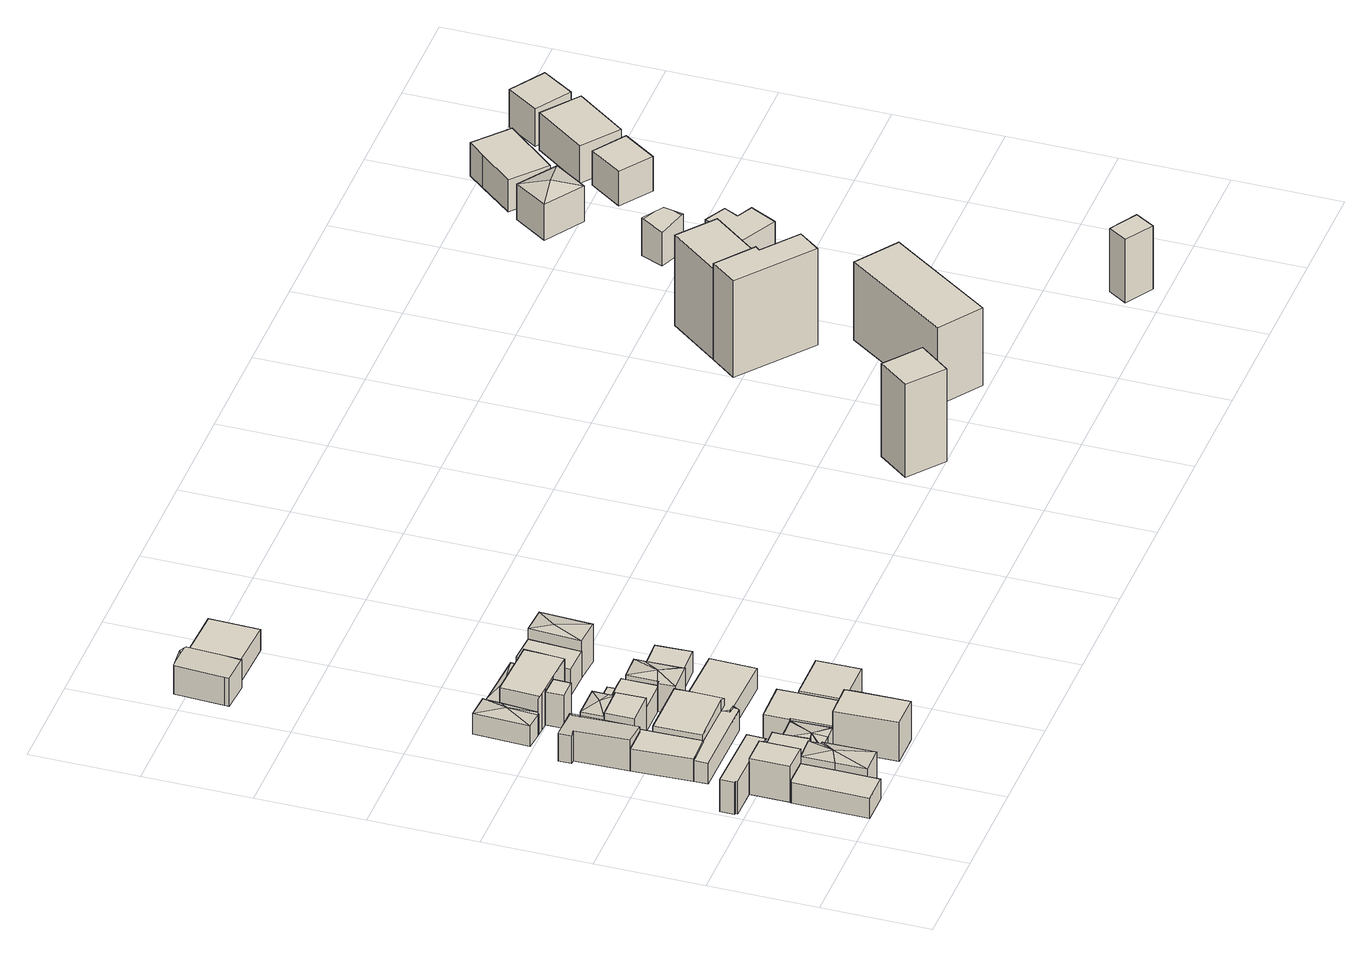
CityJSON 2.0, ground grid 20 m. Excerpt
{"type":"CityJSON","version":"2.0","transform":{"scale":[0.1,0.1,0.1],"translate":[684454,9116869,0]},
"CityObjects":{
"building1":{"type":"Building","attributes":{"Building Type":"Residential","Roof Shape":"gable","Roof Material":"Concrete Glazed Tile","Roof Material Code":"1","Roof Direction":"west","Building Height":4.21,"Roof Slope":27.5,"Footprint Area":81.83,"Solar PV Capacity Low":10.25,"Solar PV Capacity High":13.46,"Solar Annual Energy Low":14773,"Solar Annual Energy High":19470,"Suitable PV Area":61.16},"geometry":[{"type":"MultiSurface","lod":"2.2","boundaries":[[[0,1,2,3,4,5,6,7]],[[7,6,8,9]],[[6,5,10,8]],[[5,4,11,10]],[[4,3,12,11]],[[3,2,13,12]],[[2,1,14,13]],[[1,0,15,14]],[[0,7,9,15]],[[9,8,10,11,12,13,14,15]]]}]},
"building2":{"type":"Building","attributes":{"Building Type":"Residential","Roof Shape":"shed","Roof Material":"Concrete Glazed Tile","Roof Material Code":"1","Roof Direction":"west","Building Height":6.63,"Roof Slope":11.1,"Footprint Area":42.59,"Solar PV Capacity Low":5.33,"Solar PV Capacity High":7,"Solar Annual Energy Low":7690,"Solar Annual Energy High":10134,"Suitable PV Area":31.84},"geometry":[{"type":"MultiSurface","lod":"2.2","boundaries":[[[16,17,18,19,20,21,22,23,24]],[[24,23,25,26]],[[23,22,27,25]],[[22,21,28,27]],[[21,20,29,28]],[[20,19,30,29]],[[19,18,31,30]],[[18,17,32,31]],[[17,16,33,32]],[[16,24,26,33]],[[26,25,27,28,29,30,31,32,33]]]}]},
"building3":{"type":"Building","attributes":{"Building Type":"Residential","Roof Shape":"shed","Roof Material":"Concrete Glazed Tile","Roof Material Code":"1","Roof Direction":"west","Building Height":7.31,"Roof Slope":14.1,"Footprint Area":40.49,"Solar PV Capacity Low":5.07,"Solar PV Capacity High":6.66,"Solar Annual Energy Low":7311,"Solar Annual Energy High":9635,"Suitable PV Area":30.27},"geometry":[{"type":"MultiSurface","lod":"2.2","boundaries":[[[20,3,2,22,21]],[[21,22,34,35]],[[22,2,36,34]],[[2,3,37,36]],[[3,20,38,37]],[[20,21,35,38]],[[35,34,36,37,38]]]}]},
"building4":{"type":"Building","attributes":{"Building Type":"Residential","Roof Shape":"hip","Roof Material":"Concrete Glazed Tile","Roof Material Code":"1","Roof Direction":"west","Building Height":5.75,"Roof Slope":25,"Footprint Area":59.83,"Solar PV Capacity Low":7.49,"Solar PV Capacity High":9.84,"Solar Annual Energy Low":10802,"Solar Annual Energy High":14237,"Suitable PV Area":44.72},"geometry":[{"type":"MultiSurface","lod":"2.2","boundaries":[[[1,0,39,40,41,42,2]],[[2,42,43,44]],[[42,41,45,43]],[[41,40,46,45]],[[40,39,47,46]],[[39,0,48,47]],[[0,1,49,48]],[[1,2,44,49]],[[44,43,50]],[[43,45,50]],[[45,46,50]],[[46,47,50]],[[47,48,50]],[[48,49,50]],[[49,44,50]]]}]},
"building5":{"type":"Building","attributes":{"Building Type":"Residential","Roof Shape":"shed","Roof Material":"Concrete Glazed Tile","Roof Material Code":"1","Roof Direction":"west","Building Height":5.25,"Roof Slope":10.2,"Footprint Area":38.62,"Solar PV Capacity Low":4.83,"Solar PV Capacity High":6.35,"Solar Annual Energy Low":6972,"Solar Annual Energy High":9188,"Suitable PV Area":28.87},"geometry":[{"type":"MultiSurface","lod":"2.2","boundaries":[[[23,22,2,42,51,52,53]],[[53,52,54,55]],[[52,51,56,54]],[[51,42,57,56]],[[42,2,58,57]],[[2,22,59,58]],[[22,23,60,59]],[[23,53,55,60]],[[55,54,56,57,58,59,60]]]}]},
"building6":{"type":"Building","attributes":{"Building Type":"Residential","Roof Shape":"flat","Roof Material":"Concrete Glazed Tile","Roof Material Code":"1","Roof Direction":"west","Building Height":4.59,"Roof Slope":8.8,"Footprint Area":62.89,"Solar PV Capacity Low":7.87,"Solar PV Capacity High":10.34,"Solar Annual Energy Low":11354,"Solar Annual Energy High":14964,"Suitable PV Area":47.01},"geometry":[{"type":"MultiSurface","lod":"2.2","boundaries":[[[61,62,63,64,65,66,67,68,69,70]],[[70,69,71,72]],[[69,68,73,71]],[[68,67,74,73]],[[67,66,75,74]],[[66,65,76,75]],[[65,64,77,76]],[[64,63,78,77]],[[63,62,79,78]],[[62,61,80,79]],[[61,70,72,80]],[[72,71,73,74,75,76,77,78,79,80]]]}]},
"building7":{"type":"Building","attributes":{"Building Type":"Residential","Roof Shape":"gable","Roof Material":"Concrete Glazed Tile","Roof Material Code":"1","Roof Direction":"west","Building Height":5.71,"Roof Slope":33.6,"Footprint Area":65.64,"Solar PV Capacity Low":8.22,"Solar PV Capacity High":10.79,"Solar Annual Energy Low":11851,"Solar Annual Energy High":15619,"Suitable PV Area":49.07},"geometry":[{"type":"MultiSurface","lod":"2.2","boundaries":[[[81,82,83,64,63,62,84,85,86,87]],[[87,86,88,89]],[[86,85,90,88]],[[85,84,91,90]],[[84,62,92,91]],[[62,63,93,92]],[[63,64,94,93]],[[64,83,95,94]],[[83,82,96,95]],[[82,81,97,96]],[[81,87,89,97]],[[89,88,90,91,92,93,94,95,96,97]]]}]},
"building8":{"type":"Building","attributes":{"Building Type":"Residential","Roof Shape":"gable","Roof Material":"Concrete Glazed Tile","Roof Material Code":"1","Roof Direction":"west","Building Height":4.21,"Roof Slope":28.8,"Footprint Area":42.49,"Solar PV Capacity Low":5.32,"Solar PV Capacity High":6.99,"Solar Annual Energy Low":7672,"Solar Annual Energy High":10111,"Suitable PV Area":31.76},"geometry":[{"type":"MultiSurface","lod":"2.2","boundaries":[[[98,99,100,101,69,68,67,65,102]],[[102,65,103,104]],[[65,67,105,103]],[[67,68,106,105]],[[68,69,107,106]],[[69,101,108,107]],[[101,100,109,108]],[[100,99,110,109]],[[99,98,111,110]],[[98,102,104,111]],[[104,103,105,106,107,108,109,110,111]]]}]},
"building9":{"type":"Building","attributes":{"Building Type":"Residential","Roof Shape":"hip","Roof Material":"Concrete Glazed Tile","Roof Material Code":"1","Roof Direction":"west","Building Height":4.5,"Roof Slope":25.4,"Footprint Area":40.97,"Solar PV Capacity Low":5.13,"Solar PV Capacity High":6.74,"Solar Annual Energy Low":7396,"Solar Annual Energy High":9747,"Suitable PV Area":30.62},"geometry":[{"type":"MultiSurface","lod":"2.2","boundaries":[[[112,52,51,42,41,40,113,114,115,116]],[[116,115,117,118]],[[115,114,119,117]],[[114,113,120,119]],[[113,40,121,120]],[[40,41,122,121]],[[41,42,123,122]],[[42,51,124,123]],[[51,52,125,124]],[[52,112,126,125]],[[112,116,118,126]],[[118,117,127]],[[117,119,127]],[[119,120,127]],[[120,121,127]],[[121,122,127]],[[122,123,127]],[[123,124,127]],[[124,125,127]],[[125,126,127]],[[126,118,127]]]}]},
"building10":{"type":"Building","attributes":{"Building Type":"Residential","Roof Shape":"gable","Roof Material":"Concrete Glazed Tile","Roof Material Code":"1","Roof Direction":"west","Building Height":7.88,"Roof Slope":27.1,"Footprint Area":76.73,"Solar PV Capacity Low":9.61,"Solar PV Capacity High":12.62,"Solar Annual Energy Low":13853,"Solar Annual Energy High":18257,"Suitable PV Area":57.35},"geometry":[{"type":"MultiSurface","lod":"2.2","boundaries":[[[114,128,129,130,131,132]],[[132,131,133,134]],[[131,130,135,133]],[[130,129,136,135]],[[129,128,137,136]],[[128,114,138,137]],[[114,132,134,138]],[[134,133,135,136,137,138]]]}]},
"building11":{"type":"Building","attributes":{"Building Type":"Residential","Roof Shape":"flat","Roof Material":"Concrete Glazed Tile","Roof Material Code":"1","Roof Direction":"west","Building Height":7.12,"Roof Slope":10.5,"Footprint Area":34.18,"Solar PV Capacity Low":4.28,"Solar PV Capacity High":5.62,"Solar Annual Energy Low":6171,"Solar Annual Energy High":8133,"Suitable PV Area":25.55},"geometry":[{"type":"MultiSurface","lod":"2.2","boundaries":[[[85,84,139,140]],[[140,139,141,142]],[[139,84,143,141]],[[84,85,144,143]],[[85,140,142,144]],[[142,141,143,144]]]}]},
"building12":{"type":"Building","attributes":{"Building Type":"Residential","Roof Shape":"gable","Roof Material":"Concrete Glazed Tile","Roof Material Code":"1","Roof Direction":"west","Building Height":5.67,"Roof Slope":33.3,"Footprint Area":99.89,"Solar PV Capacity Low":12.51,"Solar PV Capacity High":16.43,"Solar Annual Energy Low":18035,"Solar Annual Energy High":23768,"Suitable PV Area":74.67},"geometry":[{"type":"MultiSurface","lod":"2.2","boundaries":[[[70,69,101,145,146,147]],[[147,146,148,149]],[[146,145,150,148]],[[145,101,151,150]],[[101,69,152,151]],[[69,70,153,152]],[[70,147,149,153]],[[149,148,150,151,152,153]]]}]},
"building13":{"type":"Building","attributes":{"Building Type":"Residential","Roof Shape":"hip","Roof Material":"Concrete Glazed Tile","Roof Material Code":"1","Roof Direction":"west","Building Height":6.37,"Roof Slope":22,"Footprint Area":26.28,"Solar PV Capacity Low":3.29,"Solar PV Capacity High":4.32,"Solar Annual Energy Low":4745,"Solar Annual Energy High":6254,"Suitable PV Area":19.65},"geometry":[{"type":"MultiSurface","lod":"2.2","boundaries":[[[86,85,140,154,155]],[[155,154,156,157]],[[154,140,158,156]],[[140,85,159,158]],[[85,86,160,159]],[[86,155,157,160]],[[157,156,161]],[[156,158,161]],[[158,159,161]],[[159,160,161]],[[160,157,161]]]}]},
"building14":{"type":"Building","attributes":{"Building Type":"Residential","Roof Shape":"hip","Roof Material":"Concrete Glazed Tile","Roof Material Code":"1","Roof Direction":"west","Building Height":4.21,"Roof Slope":21.8,"Footprint Area":46.52,"Solar PV Capacity Low":5.82,"Solar PV Capacity High":7.65,"Solar Annual Energy Low":8398,"Solar Annual Energy High":11069,"Suitable PV Area":34.77},"geometry":[{"type":"MultiSurface","lod":"2.2","boundaries":[[[162,163,164,165,166,167,168]],[[168,167,169,170]],[[167,166,171,169]],[[166,165,172,171]],[[165,164,173,172]],[[164,163,174,173]],[[163,162,175,174]],[[162,168,170,175]],[[170,169,176]],[[169,171,176]],[[171,172,176]],[[172,173,176]],[[173,174,176]],[[174,175,176]],[[175,170,176]]]}]},
"building15":{"type":"Building","attributes":{"Building Type":"Residential","Roof Shape":"flat","Roof Material":"Clay Tile Shingle","Roof Material Code":"3","Roof Direction":"west","Building Height":4.9,"Roof Slope":9.6,"Footprint Area":90.13,"Solar PV Capacity Low":11.28,"Solar PV Capacity High":14.82,"Solar Annual Energy Low":16272,"Solar Annual Energy High":21445,"Suitable PV Area":67.37},"geometry":[{"type":"MultiSurface","lod":"2.2","boundaries":[[[177,112,116,115,178,179,180,181]],[[181,180,182,183]],[[180,179,184,182]],[[179,178,185,184]],[[178,115,186,185]],[[115,116,187,186]],[[116,112,188,187]],[[112,177,189,188]],[[177,181,183,189]],[[183,182,184,185,186,187,188,189]]]}]},
"building16":{"type":"Building","attributes":{"Building Type":"Residential","Roof Shape":"flat","Roof Material":"Concrete Glazed Tile","Roof Material Code":"1","Roof Direction":"west","Building Height":6.79,"Roof Slope":14.5,"Footprint Area":12.72,"Solar PV Capacity Low":1.59,"Solar PV Capacity High":2.09,"Solar Annual Energy Low":2297,"Solar Annual Energy High":3027,"Suitable PV Area":9.51},"geometry":[{"type":"MultiSurface","lod":"2.2","boundaries":[[[190,191,192,193]],[[193,192,194,195]],[[192,191,196,194]],[[191,190,197,196]],[[190,193,195,197]],[[195,194,196,197]]]}]},
"building17":{"type":"Building","attributes":{"Building Type":"Residential","Roof Shape":"flat","Roof Material":"Clay Tile Shingle","Roof Material Code":"3","Roof Direction":"west","Building Height":4.94,"Roof Slope":10.4,"Footprint Area":46.16,"Solar PV Capacity Low":5.78,"Solar PV Capacity High":7.59,"Solar Annual Energy Low":8334,"Solar Annual Energy High":10984,"Suitable PV Area":34.51},"geometry":[{"type":"MultiSurface","lod":"2.2","boundaries":[[[139,198,199,200,201,202,203,154,140]],[[140,154,204,205]],[[154,203,206,204]],[[203,202,207,206]],[[202,201,208,207]],[[201,200,209,208]],[[200,199,210,209]],[[199,198,211,210]],[[198,139,212,211]],[[139,140,205,212]],[[205,204,206,207,208,209,210,211,212]]]}]},
"building18":{"type":"Building","attributes":{"Building Type":"Residential","Roof Shape":"flat","Roof Material":"Concrete Glazed Tile","Roof Material Code":"1","Roof Direction":"west","Building Height":4.47,"Roof Slope":14.7,"Footprint Area":6.1,"Solar PV Capacity Low":0.76,"Solar PV Capacity High":1,"Solar Annual Energy Low":1102,"Solar Annual Energy High":1452,"Suitable PV Area":4.56},"geometry":[{"type":"MultiSurface","lod":"2.2","boundaries":[[[213,203,202,214]],[[214,202,215,216]],[[202,203,217,215]],[[203,213,218,217]],[[213,214,216,218]],[[216,215,217,218]]]}]},
"building19":{"type":"Building","attributes":{"Building Type":"Residential","Roof Shape":"gable","Roof Material":"Concrete Glazed Tile","Roof Material Code":"1","Roof Direction":"west","Building Height":7.28,"Roof Slope":28.7,"Footprint Area":85.59,"Solar PV Capacity Low":10.72,"Solar PV Capacity High":14.08,"Solar Annual Energy Low":15452,"Solar Annual Energy High":20365,"Suitable PV Area":63.98},"geometry":[{"type":"MultiSurface","lod":"2.2","boundaries":[[[219,166,165,164,220,191,190,221,222,223,224]],[[224,223,225,226]],[[223,222,227,225]],[[222,221,228,227]],[[221,190,229,228]],[[190,191,230,229]],[[191,220,231,230]],[[220,164,232,231]],[[164,165,233,232]],[[165,166,234,233]],[[166,219,235,234]],[[219,224,226,235]],[[226,225,227,228,229,230,231,232,233,234,235]]]}]},
"building20":{"type":"Building","attributes":{"Building Type":"Residential","Roof Shape":"flat","Roof Material":"Concrete Glazed Tile","Roof Material Code":"1","Roof Direction":"west","Building Height":4.35,"Roof Slope":12.1,"Footprint Area":104,"Solar PV Capacity Low":13.02,"Solar PV Capacity High":17.1,"Solar Annual Energy Low":18776,"Solar Annual Energy High":24745,"Suitable PV Area":77.74},"geometry":[{"type":"MultiSurface","lod":"2.2","boundaries":[[[146,145,101,100,99,236,237,238]],[[238,237,239,240]],[[237,236,241,239]],[[236,99,242,241]],[[99,100,243,242]],[[100,101,244,243]],[[101,145,245,244]],[[145,146,246,245]],[[146,238,240,246]],[[240,239,241,242,243,244,245,246]]]}]},
"building21":{"type":"Building","attributes":{"Building Type":"Residential","Roof Shape":"hip","Roof Material":"Concrete Glazed Tile","Roof Material Code":"1","Roof Direction":"west","Building Height":4.25,"Roof Slope":27.1,"Footprint Area":26.94,"Solar PV Capacity Low":3.37,"Solar PV Capacity High":4.43,"Solar Annual Energy Low":4865,"Solar Annual Energy High":6411,"Suitable PV Area":20.14},"geometry":[{"type":"MultiSurface","lod":"2.2","boundaries":[[[167,166,219,247]],[[247,219,248,249]],[[219,166,171,248]],[[166,167,169,171]],[[167,247,249,169]],[[249,248,250]],[[248,171,250]],[[171,169,250]],[[169,249,250]]]}]},
"building22":{"type":"Building","attributes":{"Building Type":"Residential","Roof Shape":"shed","Roof Material":"Concrete Glazed Tile","Roof Material Code":"1","Roof Direction":"west","Building Height":5.05,"Roof Slope":19,"Footprint Area":77.03,"Solar PV Capacity Low":9.64,"Solar PV Capacity High":12.67,"Solar Annual Energy Low":13907,"Solar Annual Energy High":18328,"Suitable PV Area":57.58},"geometry":[{"type":"MultiSurface","lod":"2.2","boundaries":[[[180,179,251,252]],[[252,251,253,254]],[[251,179,255,253]],[[179,180,256,255]],[[180,252,254,256]],[[254,253,255,256]]]}]},
"building23":{"type":"Building","attributes":{"Building Type":"Residential","Roof Shape":"hip","Roof Material":"Concrete Glazed Tile","Roof Material Code":"1","Roof Direction":"west","Building Height":5.77,"Roof Slope":27.6,"Footprint Area":45.61,"Solar PV Capacity Low":5.71,"Solar PV Capacity High":7.5,"Solar Annual Energy Low":8234,"Solar Annual Energy High":10852,"Suitable PV Area":34.09},"geometry":[{"type":"MultiSurface","lod":"2.2","boundaries":[[[200,199,198,257,258,259,260,261]],[[261,260,262,263]],[[260,259,264,262]],[[259,258,265,264]],[[258,257,266,265]],[[257,198,267,266]],[[198,199,268,267]],[[199,200,269,268]],[[200,261,263,269]],[[263,262,270]],[[262,264,270]],[[264,265,270]],[[265,266,270]],[[266,267,270]],[[267,268,270]],[[268,269,270]],[[269,263,270]]]}]},
"building24":{"type":"Building","attributes":{"Building Type":"Residential","Roof Shape":"gable","Roof Material":"Concrete Glazed Tile","Roof Material Code":"1","Roof Direction":"west","Building Height":5.77,"Roof Slope":26.1,"Footprint Area":57.66,"Solar PV Capacity Low":7.22,"Solar PV Capacity High":9.48,"Solar Annual Energy Low":10411,"Solar Annual Energy High":13720,"Suitable PV Area":43.1},"geometry":[{"type":"MultiSurface","lod":"2.2","boundaries":[[[271,272,273,274,275,276]],[[276,275,277,278]],[[275,274,279,277]],[[274,273,280,279]],[[273,272,281,280]],[[272,271,282,281]],[[271,276,278,282]],[[278,277,279,280,281,282]]]}]},
"building25":{"type":"Building","attributes":{"Building Type":"Residential","Roof Shape":"flat","Roof Material":"Concrete Glazed Tile","Roof Material Code":"1","Roof Direction":"west","Building Height":5.5,"Roof Slope":11.4,"Footprint Area":53.12,"Solar PV Capacity Low":6.65,"Solar PV Capacity High":8.74,"Solar Annual Energy Low":9591,"Solar Annual Energy High":12640,"Suitable PV Area":39.71},"geometry":[{"type":"MultiSurface","lod":"2.2","boundaries":[[[283,223,224,222,221,284,285,286]],[[286,285,287,288]],[[285,284,289,287]],[[284,221,290,289]],[[221,222,291,290]],[[222,224,292,291]],[[224,223,293,292]],[[223,283,294,293]],[[283,286,288,294]],[[288,287,289,290,291,292,293,294]]]}]},
"building26":{"type":"Building","attributes":{"Building Type":"Residential","Roof Shape":"shed","Roof Material":"Concrete Glazed Tile","Roof Material Code":"1","Roof Direction":"west","Building Height":4.26,"Roof Slope":13.9,"Footprint Area":45.48,"Solar PV Capacity Low":5.69,"Solar PV Capacity High":7.48,"Solar Annual Energy Low":8211,"Solar Annual Energy High":10822,"Suitable PV Area":34},"geometry":[{"type":"MultiSurface","lod":"2.2","boundaries":[[[260,259,295,296]],[[296,295,297,298]],[[295,259,299,297]],[[259,260,300,299]],[[260,296,298,300]],[[298,297,299,300]]]}]},
"building27":{"type":"Building","attributes":{"Building Type":"Residential","Roof Shape":"shed","Roof Material":"Concrete Glazed Tile","Roof Material Code":"1","Roof Direction":"west","Building Height":4.33,"Roof Slope":12.9,"Footprint Area":102.86,"Solar PV Capacity Low":12.88,"Solar PV Capacity High":16.92,"Solar Annual Energy Low":18571,"Solar Annual Energy High":24475,"Suitable PV Area":76.89},"geometry":[{"type":"MultiSurface","lod":"2.2","boundaries":[[[276,301,302,303]],[[303,302,304,305]],[[302,301,306,304]],[[301,276,307,306]],[[276,303,305,307]],[[305,304,306,307]]]}]},
"building28":{"type":"Building","attributes":{"Building Type":"Residential","Roof Shape":"hip","Roof Material":"Concrete Glazed Tile","Roof Material Code":"1","Roof Direction":"west","Building Height":7.75,"Roof Slope":22.6,"Footprint Area":49.7,"Solar PV Capacity Low":6.22,"Solar PV Capacity High":8.17,"Solar Annual Energy Low":8972,"Solar Annual Energy High":11825,"Suitable PV Area":37.15},"geometry":[{"type":"MultiSurface","lod":"2.2","boundaries":[[[286,285,308,309]],[[309,308,310,311]],[[308,285,312,310]],[[285,286,313,312]],[[286,309,311,313]],[[311,310,314]],[[310,312,314]],[[312,313,314]],[[313,311,314]]]}]},
"building29":{"type":"Building","attributes":{"Building Type":"Office Building","Roof Shape":"flat","Roof Material":"Concrete Glazed Tile","Roof Material Code":"1","Roof Direction":"northwest","Building Height":19.17,"Roof Slope":5.3,"Footprint Area":61.24,"Solar PV Capacity Low":8.26,"Solar PV Capacity High":10.85,"Solar Annual Energy Low":11908,"Solar Annual Energy High":15694,"Suitable PV Area":49.3},"geometry":[{"type":"MultiSurface","lod":"2.2","boundaries":[[[315,316,317,318]],[[318,317,319,320]],[[317,316,321,319]],[[316,315,322,321]],[[315,318,320,322]],[[320,319,321,322]]]}]},
"building30":{"type":"Building","attributes":{"Building Type":"Office Building","Roof Shape":"flat","Roof Material":"Concrete Glazed Tile","Roof Material Code":"1","Roof Direction":"northwest","Building Height":16.14,"Roof Slope":7.9,"Footprint Area":223.97,"Solar PV Capacity Low":30.2,"Solar PV Capacity High":39.67,"Solar Annual Energy Low":43548,"Solar Annual Energy High":57392,"Suitable PV Area":180.3},"geometry":[{"type":"MultiSurface","lod":"2.2","boundaries":[[[323,324,325,326]],[[326,325,327,328]],[[325,324,329,327]],[[324,323,330,329]],[[323,326,328,330]],[[328,327,329,330]]]}]},
"building31":{"type":"Building","attributes":{"Building Type":"Office Building","Roof Shape":"flat","Roof Material":"Concrete Glazed Tile","Roof Material Code":"1","Roof Direction":"northwest","Building Height":19.86,"Roof Slope":13.5,"Footprint Area":95.9,"Solar PV Capacity Low":12.93,"Solar PV Capacity High":16.98,"Solar Annual Energy Low":18645,"Solar Annual Energy High":24573,"Suitable PV Area":77.2},"geometry":[{"type":"MultiSurface","lod":"2.2","boundaries":[[[331,332,333,334,335,336]],[[336,335,337,338]],[[335,334,339,337]],[[334,333,340,339]],[[333,332,341,340]],[[332,331,342,341]],[[331,336,338,342]],[[338,337,339,340,341,342]]]}]},
"building32":{"type":"Building","attributes":{"Building Type":"Office Building","Roof Shape":"flat","Roof Material":"Concrete Glazed Tile","Roof Material Code":"1","Roof Direction":"northwest","Building Height":18.72,"Roof Slope":6.2,"Footprint Area":99.9,"Solar PV Capacity Low":13.47,"Solar PV Capacity High":17.69,"Solar Annual Energy Low":19424,"Solar Annual Energy High":25600,"Suitable PV Area":80.42},"geometry":[{"type":"MultiSurface","lod":"2.2","boundaries":[[[343,333,332,344]],[[344,332,345,346]],[[332,333,347,345]],[[333,343,348,347]],[[343,344,346,348]],[[346,345,347,348]]]}]},
"building33":{"type":"Building","attributes":{"Building Type":"Office Building","Roof Shape":"flat","Roof Material":"Concrete Glazed Tile","Roof Material Code":"1","Roof Direction":"northwest","Building Height":17.23,"Roof Slope":14.4,"Footprint Area":57.67,"Solar PV Capacity Low":7.78,"Solar PV Capacity High":10.21,"Solar Annual Energy Low":11213,"Solar Annual Energy High":14778,"Suitable PV Area":46.42},"geometry":[{"type":"MultiSurface","lod":"2.2","boundaries":[[[349,350,351,352,353,354]],[[354,353,355,356]],[[353,352,357,355]],[[352,351,358,357]],[[351,350,359,358]],[[350,349,360,359]],[[349,354,356,360]],[[356,355,357,358,359,360]]]}]},
"building34":{"type":"Building","attributes":{"Building Type":"Office Building","Roof Shape":"flat","Roof Material":"Concrete Glazed Tile","Roof Material Code":"1","Roof Direction":"northwest","Building Height":13.11,"Roof Slope":7.9,"Footprint Area":25.31,"Solar PV Capacity Low":3.41,"Solar PV Capacity High":4.48,"Solar Annual Energy Low":4921,"Solar Annual Energy High":6485,"Suitable PV Area":20.37},"geometry":[{"type":"MultiSurface","lod":"2.2","boundaries":[[[361,362,363,364]],[[364,363,365,366]],[[363,362,367,365]],[[362,361,368,367]],[[361,364,366,368]],[[366,365,367,368]]]}]},
"building35":{"type":"Building","attributes":{"Building Type":"Residential","Roof Shape":"gable","Roof Material":"Concrete Glazed Tile","Roof Material Code":"1","Roof Direction":"northwest","Building Height":7.04,"Roof Slope":26.5,"Footprint Area":24.91,"Solar PV Capacity Low":3.12,"Solar PV Capacity High":4.1,"Solar Annual Energy Low":4498,"Solar Annual Energy High":5928,"Suitable PV Area":18.62},"geometry":[{"type":"MultiSurface","lod":"2.2","boundaries":[[[369,370,371,372]],[[372,371,373,374]],[[371,370,375,373]],[[370,369,376,375]],[[369,372,374,376]],[[374,373,375,376]]]}]},
"building36":{"type":"Building","attributes":{"Building Type":"Residential","Roof Shape":"hip","Roof Material":"Concrete Aluminum Tile","Roof Material Code":"2","Roof Direction":"northwest","Building Height":7.43,"Roof Slope":23.9,"Footprint Area":63.29,"Solar PV Capacity Low":7.92,"Solar PV Capacity High":10.41,"Solar Annual Energy Low":11427,"Solar Annual Energy High":15060,"Suitable PV Area":47.31},"geometry":[{"type":"MultiSurface","lod":"2.2","boundaries":[[[377,378,379,380]],[[380,379,381,382]],[[379,378,383,381]],[[378,377,384,383]],[[377,380,382,384]],[[382,381,385]],[[381,383,385]],[[383,384,385]],[[384,382,385]]]}]},
"building37":{"type":"Building","attributes":{"Building Type":"Residential","Roof Shape":"flat","Roof Material":"Concrete Glazed Tile","Roof Material Code":"1","Roof Direction":"northwest","Building Height":7.11,"Roof Slope":12.2,"Footprint Area":53.66,"Solar PV Capacity Low":6.72,"Solar PV Capacity High":8.82,"Solar Annual Energy Low":9687,"Solar Annual Energy High":12767,"Suitable PV Area":40.11},"geometry":[{"type":"MultiSurface","lod":"2.2","boundaries":[[[386,387,388,389]],[[389,388,390,391]],[[388,387,392,390]],[[387,386,393,392]],[[386,389,391,393]],[[391,390,392,393]]]}]},
"building38":{"type":"Building","attributes":{"Building Type":"Residential","Roof Shape":"shed","Roof Material":"Concrete Aluminum Tile","Roof Material Code":"2","Roof Direction":"northwest","Building Height":6.42,"Roof Slope":19.4,"Footprint Area":100.18,"Solar PV Capacity Low":12.54,"Solar PV Capacity High":16.48,"Solar Annual Energy Low":18087,"Solar Annual Energy High":23838,"Suitable PV Area":74.89},"geometry":[{"type":"MultiSurface","lod":"2.2","boundaries":[[[394,395,396,397,398,399]],[[399,398,400,401]],[[398,397,402,400]],[[397,396,403,402]],[[396,395,404,403]],[[395,394,405,404]],[[394,399,401,405]],[[401,400,402,403,404,405]]]}]},
"building39":{"type":"Building","attributes":{"Building Type":"Residential","Roof Shape":"flat","Roof Material":"Concrete Aluminum Tile","Roof Material Code":"2","Roof Direction":"northwest","Building Height":7.69,"Roof Slope":11.6,"Footprint Area":99.78,"Solar PV Capacity Low":12.49,"Solar PV Capacity High":16.41,"Solar Annual Energy Low":18015,"Solar Annual Energy High":23742,"Suitable PV Area":74.59},"geometry":[{"type":"MultiSurface","lod":"2.2","boundaries":[[[406,407,408,409]],[[409,408,410,411]],[[408,407,412,410]],[[407,406,413,412]],[[406,409,411,413]],[[411,410,412,413]]]}]},
"building40":{"type":"Building","attributes":{"Building Type":"Residential","Roof Shape":"flat","Roof Material":"Concrete Aluminum Tile","Roof Material Code":"2","Roof Direction":"northwest","Building Height":7.8,"Roof Slope":7.3,"Footprint Area":54.66,"Solar PV Capacity Low":6.84,"Solar PV Capacity High":8.99,"Solar Annual Energy Low":9868,"Solar Annual Energy High":13005,"Suitable PV Area":40.86},"geometry":[{"type":"MultiSurface","lod":"2.2","boundaries":[[[414,415,416,417]],[[417,416,418,419]],[[416,415,420,418]],[[415,414,421,420]],[[414,417,419,421]],[[419,418,420,421]]]}]}
},
"vertices":[
[129,24,0],[129,81,0],[128,142,0],[73,142,0],[73,140,0],[71,140,0],[70,1,0],[129,1,0],[70,1,42],[129,1,42],[71,140,43],[73,140,43],[73,142,43],[128,142,43],[129,81,42],[129,24,42],
[10,246,0],[10,219,0],[13,219,0],[13,215,0],[73,215,0],[128,215,0],[128,209,0],[147,210,0],[148,244,0],[147,210,66],[148,244,66],[128,209,66],[128,215,66],[73,215,67],[13,215,67],[13,219,67],[10,219,67],[10,246,67],
[128,209,73],[128,215,73],[128,142,73],[73,142,74],[73,215,74],
[181,25,0],[179,121,0],[175,121,0],[175,144,0],[175,144,57],[128,142,57],[175,121,57],[179,121,57],[181,25,57],[129,24,57],[129,81,57],[157,94,62],
[187,144,0],[185,195,0],[185,211,0],[185,195,53],[185,211,53],[187,144,53],[175,144,53],[128,142,54],[128,209,54],[147,210,53],
[133,428,0],[124,428,0],[124,425,0],[74,425,0],[79,315,0],[80,315,0],[87,315,0],[135,316,0],[135,317,0],[133,405,0],[135,317,46],[133,405,46],[135,316,46],[87,315,46],[80,315,46],[79,315,46],[74,425,46],[124,425,46],[124,428,46],[133,428,46],
[63,549,0],[63,525,0],[71,525,0],[124,434,0],[124,488,0],[124,530,0],[124,549,0],[124,530,57],[124,549,57],[124,488,57],[124,434,57],[124,428,57],[124,425,57],[74,425,64],[71,525,62],[63,525,57],[63,549,57],
[242,288,0],[242,299,0],[229,300,0],[229,316,0],[80,289,0],[79,315,43],[80,289,42],[87,315,43],[135,316,43],[135,317,42],[229,316,42],[229,300,48],[242,299,48],[242,288,42],
[234,196,0],[212,121,0],[239,122,0],[239,123,0],[237,196,0],[239,123,45],[237,196,45],[239,122,45],[212,121,45],[179,121,45],[175,121,45],[175,144,45],[187,144,45],[185,195,45],[234,196,45],[206,148,51],
[242,5,0],[307,6,0],[307,10,0],[305,104,0],[304,123,0],[305,104,80],[304,123,80],[307,10,79],[307,6,79],[242,5,80],[239,122,79],
[188,435,0],[187,489,0],[188,435,71],[187,489,71],[124,434,71],[124,488,71],
[246,316,0],[247,385,0],[247,405,0],[247,385,57],[247,405,57],[246,316,57],[229,316,65],[135,317,57],[133,405,57],
[187,501,0],[187,530,0],[187,501,64],[187,530,64],[187,489,64],[124,488,64],[124,530,64],[162,508,67],
[92,710,0],[88,607,0],[122,604,0],[131,604,0],[136,676,0],[138,701,0],[138,707,0],[138,701,42],[138,707,42],[136,676,42],[131,604,42],[122,604,42],[88,607,42],[92,710,42],[121,659,46],
[233,243,0],[312,124,0],[312,125,0],[311,206,0],[310,244,0],[311,206,49],[310,244,49],[312,125,49],[312,124,49],[239,123,49],[237,196,49],[234,196,49],[233,243,49],
[194,601,0],[155,602,0],[155,569,0],[193,569,0],[155,569,68],[193,569,68],[155,602,68],[194,601,68],
[251,435,0],[257,435,0],[257,494,0],[257,502,0],[232,502,0],[195,501,0],[187,501,49],[187,489,49],[195,501,49],[232,502,49],[257,502,49],[257,494,49],[257,435,49],[251,435,49],[188,435,49],
[195,518,0],[232,518,0],[232,502,45],[232,518,45],[195,501,45],[195,518,45],
[250,672,0],[140,603,0],[248,599,0],[249,599,0],[251,672,0],[252,672,0],[251,672,75],[252,672,75],[249,599,73],[248,599,73],[194,601,74],[155,602,74],[140,603,75],[122,604,75],[131,604,75],[136,676,73],[250,672,75],
[246,299,0],[364,297,0],[366,382,0],[364,297,43],[366,382,43],[246,299,43],[242,299,43],[229,300,43],[229,316,43],[246,316,43],[247,385,43],
[251,695,0],[250,672,42],[251,695,42],[194,686,45],
[407,126,0],[406,207,0],[407,126,51],[406,207,51],[312,125,53],[311,206,53],
[252,404,0],[307,405,0],[306,412,0],[305,478,0],[304,495,0],[305,478,58],[304,495,58],[306,412,58],[307,405,58],[252,404,58],[251,435,58],[257,435,58],[257,494,58],[280,445,63],
[72,1221,0],[43,1222,0],[39,1130,0],[39,1122,0],[96,1119,0],[101,1219,0],[96,1119,59],[101,1219,58],[39,1122,58],[39,1130,58],[43,1222,59],[72,1221,70],
[252,686,0],[247,588,0],[302,586,0],[307,683,0],[302,586,55],[307,683,55],[247,588,55],[248,599,55],[249,599,55],[252,672,55],[251,672,55],[252,686,55],
[376,415,0],[373,481,0],[376,415,43],[373,481,43],[306,412,44],[305,478,44],
[98,1126,0],[208,1123,0],[211,1216,0],[208,1123,43],[211,1216,43],[98,1126,46],[101,1219,45],
[353,583,0],[358,680,0],[353,583,77],[358,680,77],[302,586,77],[307,683,77],[325,643,82],
[1064,309,0],[1019,252,0],[1084,200,0],[1130,258,0],[1084,200,192],[1130,258,192],[1019,252,192],[1064,309,192],
[1367,458,0],[1232,265,0],[1310,211,0],[1445,404,0],[1310,211,161],[1445,404,161],[1232,265,161],[1367,458,161],
[1300,603,0],[1307,611,0],[1239,664,0],[1201,616,0],[1334,511,0],[1366,551,0],[1334,511,199],[1366,551,199],[1201,616,199],[1239,664,199],[1307,611,199],[1300,603,199],
[1312,756,0],[1379,703,0],[1307,611,187],[1379,703,187],[1239,664,187],[1312,756,187],
[1417,680,0],[1431,707,0],[1390,728,0],[1351,651,0],[1421,615,0],[1447,665,0],[1421,615,172],[1447,665,172],[1351,651,172],[1390,728,172],[1431,707,172],[1417,680,172],
[1633,94,0],[1611,59,0],[1663,27,0],[1685,63,0],[1663,27,131],[1685,63,131],[1611,59,131],[1633,94,131],
[1467,830,0],[1518,809,0],[1536,850,0],[1485,872,0],[1536,850,70],[1485,872,78],[1518,809,78],[1467,830,70],
[1517,1103,0],[1475,1041,0],[1547,994,0],[1588,1055,0],[1547,994,74],[1588,1055,74],[1475,1041,74],[1517,1103,74],[1532,1048,84],
[1651,1014,0],[1608,953,0],[1667,912,0],[1710,974,0],[1667,912,71],[1710,974,71],[1608,953,71],[1651,1014,71],
[1619,1211,0],[1612,1217,0],[1586,1186,0],[1534,1124,0],[1598,1071,0],[1676,1164,0],[1598,1071,64],[1676,1164,67],[1534,1124,66],[1586,1186,68],[1612,1217,69],[1619,1211,69],
[1719,1130,0],[1649,1036,0],[1717,985,0],[1787,1079,0],[1717,985,77],[1787,1079,77],[1649,1036,77],[1719,1130,77],
[1726,1140,0],[1791,1098,0],[1830,1157,0],[1765,1199,0],[1830,1157,78],[1765,1199,78],[1791,1098,78],[1726,1140,78]
]}
